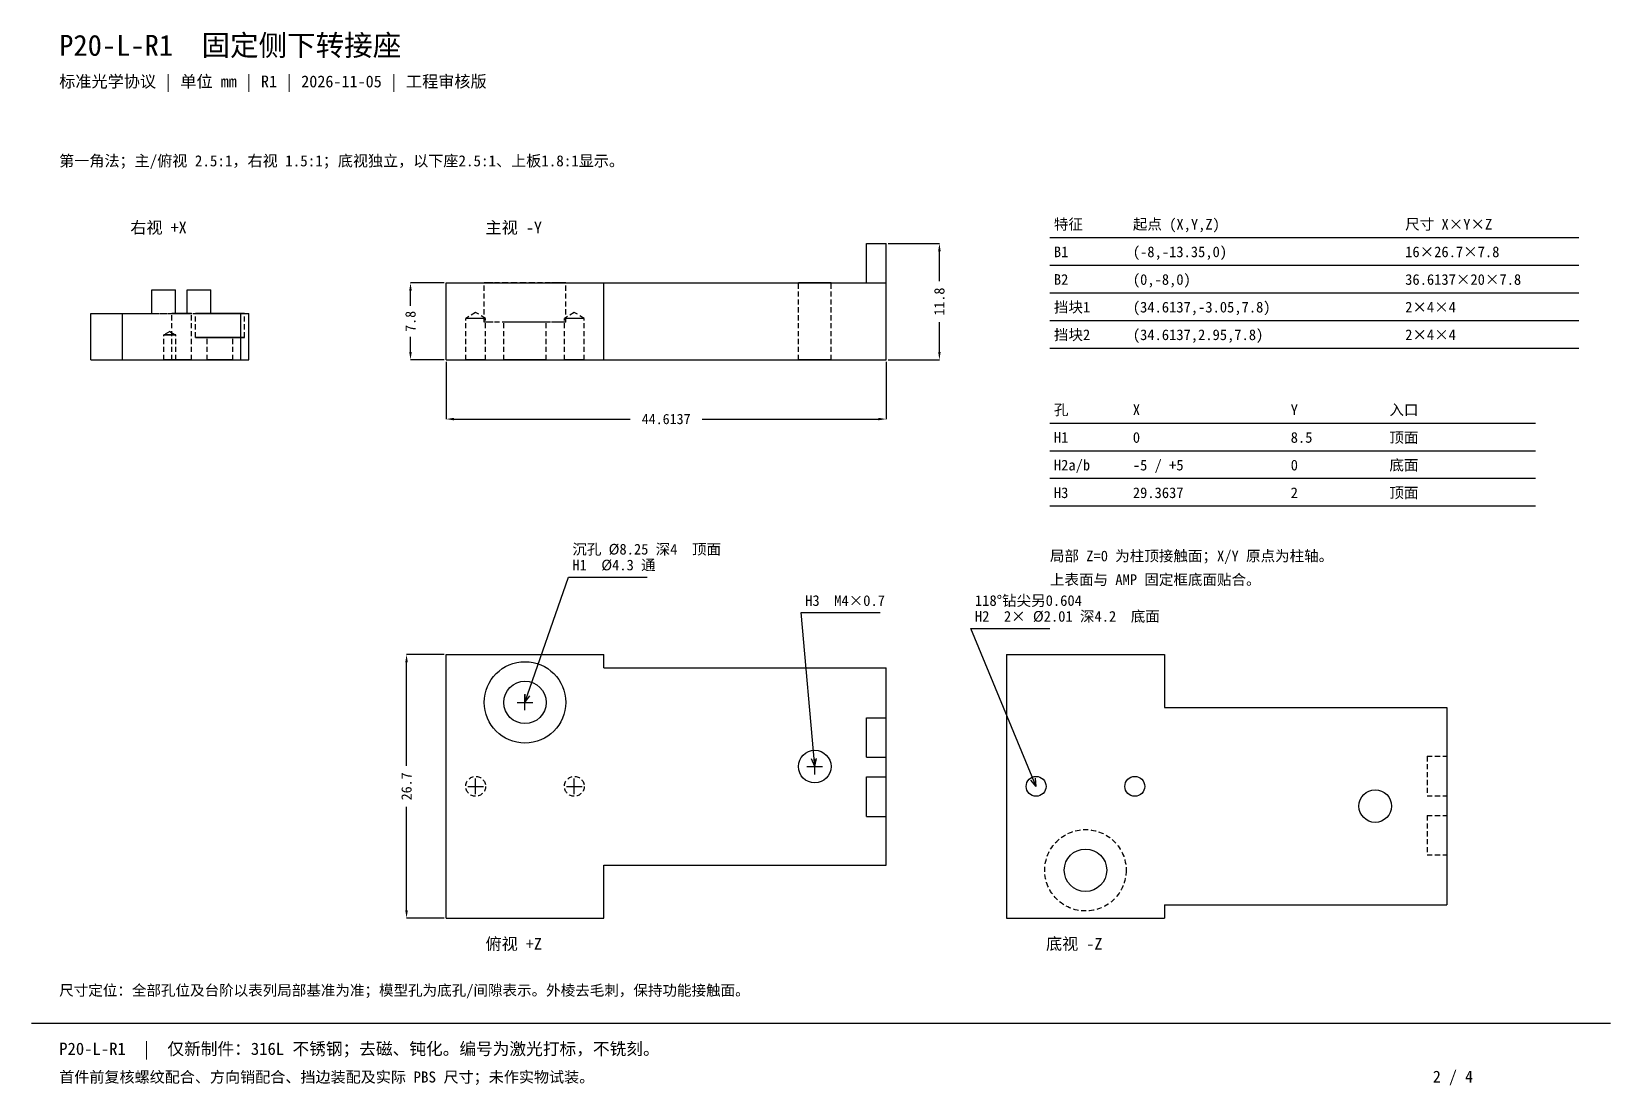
# Model space of a CAD drawing. Header units: millimetres. Extents: x 10 to 410, y 16 to 283.
import ezdxf

# ---------------------------------------------------------------- set-up
doc = ezdxf.new("R2010")
doc.units = ezdxf.units.MM
doc.linetypes.add('HIDDEN_CUSTOM', pattern=[2, 1.3, -0.7])
doc.layers.add('HIDDEN', color=7, linetype='HIDDEN_CUSTOM')
doc.layers.add('VISIBLE', color=7, linetype='Continuous')
doc.styles.add('CN', font='simsun.ttf')
doc.dimstyles.get("Standard").update_dxf_attribs({"dimtxt": 2.5, "dimasz": 2.5, "dimexe": 1.25, "dimexo": 0.625, "dimtad": 1, "dimcen": 2.5, "dimazin": 3, "dimtfac": 1, "dimtmove": 0, "dimatfit": 3})

# ---------------------------------------------------------------- blocks, each defined once
blk = doc.blocks.new('_CLOSEDFILLED')
at = {"color": 0, "linetype": 'BYBLOCK'}
blk.add_solid([(-1, 0.16), (0, 0), (-1, -0.16)], dxfattribs=at)
blk = doc.blocks.new('*D1')
for p, q in [((115, 199.5), (115, 185)), ((226.53, 199.5), (226.53, 185)), ((117, 185), (161.67, 185)), ((179.87, 185), (224.53, 185))]:
    blk.add_line(p, q)
at = {"layer": 'Defpoints'}
for p in [(115, 200), (226.53, 200), (115, 185)]:
    blk.add_point(p, dxfattribs=at)
at = {"xscale": 2, "yscale": 2, "rotation": 180}
blk.add_blockref('_CLOSEDFILLED', (115, 185), dxfattribs=at)
at = {"xscale": 2, "yscale": 2}
blk.add_blockref('_CLOSEDFILLED', (226.53, 185), dxfattribs=at)
at = {"insert": (170.77, 185), "char_height": 2.6, "attachment_point": 5}
blk.add_mtext('44.6137', dxfattribs=at)
blk = doc.blocks.new('*D2')
for p, q in [((227.03, 229.5), (240, 229.5)), ((240, 219.95), (240, 227.5)), ((240, 202), (240, 209.55)), ((227.03, 200), (240, 200))]:
    blk.add_line(p, q)
at = {"layer": 'Defpoints'}
for p in [(226.53, 229.5), (226.53, 200), (240, 200)]:
    blk.add_point(p, dxfattribs=at)
at = {"xscale": 2, "yscale": 2}
for p, rotation in [((240, 229.5), 90), ((240, 200), 270)]:
    blk.add_blockref('_CLOSEDFILLED', p, dxfattribs=dict(at, rotation=rotation))
at = {"insert": (240, 214.75), "char_height": 2.6, "attachment_point": 5, "rotation": 90}
blk.add_mtext('11.8', dxfattribs=at)
blk = doc.blocks.new('*D3')
for p, q in [((114.5, 219.5), (106, 219.5)), ((106, 213.65), (106, 217.5)), ((106, 202), (106, 205.85)), ((114.5, 200), (106, 200))]:
    blk.add_line(p, q)
at = {"layer": 'Defpoints'}
for p in [(115, 219.5), (106, 200), (115, 200)]:
    blk.add_point(p, dxfattribs=at)
at = {"xscale": 2, "yscale": 2}
for p, rotation in [((106, 219.5), 90), ((106, 200), 270)]:
    blk.add_blockref('_CLOSEDFILLED', p, dxfattribs=dict(at, rotation=rotation))
at = {"insert": (106, 209.75), "char_height": 2.6, "attachment_point": 5, "rotation": 90}
blk.add_mtext('7.8', dxfattribs=at)
blk = doc.blocks.new('*D4')
for p, q in [((114.5, 125.375), (105, 125.375)), ((105, 97.2), (105, 123.375)), ((105, 60.625), (105, 86.8)), ((114.5, 58.625), (105, 58.625))]:
    blk.add_line(p, q)
at = {"layer": 'Defpoints'}
for p in [(115, 125.375), (105, 58.625), (115, 58.625)]:
    blk.add_point(p, dxfattribs=at)
at = {"xscale": 2, "yscale": 2}
for p, rotation in [((105, 125.375), 90), ((105, 58.625), 270)]:
    blk.add_blockref('_CLOSEDFILLED', p, dxfattribs=dict(at, rotation=rotation))
at = {"insert": (105, 92), "char_height": 2.6, "attachment_point": 5, "rotation": 90}
blk.add_mtext('26.7', dxfattribs=at)

msp = doc.modelspace()

# ---------------------------------------------------------------- linework, layer by layer
at = {"layer": 'HIDDEN'}
for p, q in [((124.688, 209.5), (124.688, 219.5)), ((145.312, 209.5), (145.312, 219.5)), ((204.284, 200), (204.284, 219.5)), ((212.534, 200), (212.534, 219.5)), ((221.534, 219.5), (226.534, 219.5)), ((122.5, 212.01), (119.987, 210.5)), ((125.013, 210.5), (122.5, 212.01)), ((147.5, 212.01), (144.988, 210.5)), ((150.012, 210.5), (147.5, 212.01)), ((24.975, 211.7), (65.025, 211.7)), ((40.425, 211.7), (46.425, 211.7)), ((45.525, 200), (45.525, 211.7)), ((49.425, 211.7), (55.425, 211.7)), ((50.475, 200), (50.475, 211.7)), ((51.562, 205.7), (51.562, 211.7)), ((63.938, 205.7), (63.938, 211.7)), ((119.987, 200), (119.987, 210.5)), ((125.013, 200), (125.013, 210.5)), ((129.625, 200), (129.625, 209.5)), ((140.375, 200), (140.375, 209.5)), ((144.988, 200), (144.988, 210.5)), ((150.012, 200), (150.012, 210.5)), ((45, 207.206), (43.492, 206.3)), ((43.492, 200), (43.492, 206.3)), ((45, 207.206), (46.508, 206.3)), ((46.508, 200), (46.508, 206.3)), ((54.525, 200), (54.525, 205.7)), ((60.975, 200), (60.975, 205.7)), ((24.975, 200), (65.025, 200)), ((226.534, 72), (226.534, 122)), ((368.534, 112), (368.534, 99.625)), ((363.534, 99.625), (363.534, 89.625)), ((363.534, 99.625), (368.534, 99.625)), ((368.534, 99.625), (368.534, 89.625)), ((363.534, 89.625), (368.534, 89.625)), ((368.534, 89.625), (368.534, 84.625)), ((363.534, 84.625), (363.534, 74.625)), ((363.534, 84.625), (368.534, 84.625)), ((368.534, 84.625), (368.534, 74.625)), ((363.534, 74.625), (368.534, 74.625)), ((368.534, 74.625), (368.534, 62))]:
    msp.add_line(p, q, dxfattribs=at)
for points in [[(145.312, 219.5), (145.054, 219.5), (144.291, 219.5), (143.063, 219.5), (141.43, 219.5), (139.474, 219.5), (137.295, 219.5), (135, 219.5), (132.705, 219.5), (130.526, 219.5), (128.57, 219.5), (126.937, 219.5), (125.709, 219.5), (124.946, 219.5), (124.688, 219.5)], [(212.534, 219.5), (212.431, 219.5), (212.126, 219.5), (211.634, 219.5), (210.981, 219.5), (210.199, 219.5), (209.327, 219.5), (208.409, 219.5), (207.491, 219.5), (206.62, 219.5), (205.837, 219.5), (205.184, 219.5), (204.693, 219.5), (204.388, 219.5), (204.284, 219.5)], [(50.475, 211.7), (50.413, 211.7), (50.23, 211.7), (49.935, 211.7), (49.543, 211.7), (49.074, 211.7), (48.551, 211.7), (48, 211.7), (47.449, 211.7), (46.926, 211.7), (46.457, 211.7), (46.065, 211.7), (45.77, 211.7), (45.587, 211.7), (45.525, 211.7)], [(45.525, 211.7), (45.53, 211.7), (45.545, 211.7), (45.569, 211.7), (45.603, 211.7), (45.647, 211.7), (45.699, 211.7), (45.761, 211.7), (45.832, 211.7), (45.911, 211.7), (45.999, 211.7), (46.095, 211.7), (46.198, 211.7), (46.308, 211.7), (46.425, 211.7)], [(49.425, 211.7), (49.56, 211.7), (49.688, 211.7), (49.807, 211.7), (49.919, 211.7), (50.021, 211.7), (50.114, 211.7), (50.197, 211.7), (50.27, 211.7), (50.332, 211.7), (50.383, 211.7), (50.423, 211.7), (50.452, 211.7), (50.469, 211.7), (50.475, 211.7)], [(51.562, 211.7), (51.585, 211.7), (51.651, 211.7), (51.761, 211.7), (51.914, 211.7), (52.109, 211.7), (52.344, 211.7), (52.618, 211.7), (52.929, 211.7), (53.274, 211.7), (53.652, 211.7), (54.058, 211.7), (54.492, 211.7), (54.948, 211.7), (55.425, 211.7)], [(63.938, 211.7), (63.782, 211.7), (63.325, 211.7), (62.588, 211.7), (61.608, 211.7), (60.435, 211.7), (59.127, 211.7), (57.75, 211.7), (56.373, 211.7), (55.065, 211.7), (53.892, 211.7), (52.912, 211.7), (52.175, 211.7), (51.718, 211.7), (51.562, 211.7)], [(57.75, 211.7), (58.443, 211.7), (59.127, 211.7), (59.794, 211.7), (60.435, 211.7), (61.042, 211.7), (61.608, 211.7), (62.125, 211.7), (62.588, 211.7), (62.989, 211.7), (63.325, 211.7), (63.59, 211.7), (63.782, 211.7), (63.899, 211.7), (63.938, 211.7)], [(125.013, 210.5), (124.95, 210.5), (124.764, 210.5), (124.464, 210.5), (124.067, 210.5), (123.59, 210.5), (123.059, 210.5), (122.5, 210.5), (121.941, 210.5), (121.41, 210.5), (120.933, 210.5), (120.536, 210.5), (120.236, 210.5), (120.05, 210.5), (119.987, 210.5)], [(145.312, 209.5), (145.054, 209.5), (144.291, 209.5), (143.063, 209.5), (141.43, 209.5), (139.474, 209.5), (137.295, 209.5), (135, 209.5), (132.705, 209.5), (130.526, 209.5), (128.57, 209.5), (126.937, 209.5), (125.709, 209.5), (124.946, 209.5), (124.688, 209.5)], [(140.375, 209.5), (140.24, 209.5), (139.843, 209.5), (139.202, 209.5), (138.351, 209.5), (137.332, 209.5), (136.196, 209.5), (135, 209.5), (133.804, 209.5), (132.668, 209.5), (131.649, 209.5), (130.798, 209.5), (130.157, 209.5), (129.76, 209.5), (129.625, 209.5)], [(150.012, 210.5), (149.95, 210.5), (149.764, 210.5), (149.464, 210.5), (149.067, 210.5), (148.59, 210.5), (148.059, 210.5), (147.5, 210.5), (146.941, 210.5), (146.41, 210.5), (145.933, 210.5), (145.536, 210.5), (145.236, 210.5), (145.05, 210.5), (144.988, 210.5)], [(46.508, 206.3), (46.47, 206.3), (46.358, 206.3), (46.179, 206.3), (45.94, 206.3), (45.654, 206.3), (45.335, 206.3), (45, 206.3), (44.665, 206.3), (44.346, 206.3), (44.06, 206.3), (43.821, 206.3), (43.642, 206.3), (43.53, 206.3), (43.492, 206.3)], [(43.492, 206.3), (43.502, 206.3), (43.53, 206.3), (43.577, 206.3), (43.642, 206.3), (43.724, 206.3), (43.821, 206.3), (43.934, 206.3), (44.06, 206.3), (44.198, 206.3), (44.346, 206.3), (44.502, 206.3), (44.665, 206.3), (44.831, 206.3), (45, 206.3)], [(45, 206.3), (45.169, 206.3), (45.335, 206.3), (45.498, 206.3), (45.654, 206.3), (45.802, 206.3), (45.94, 206.3), (46.066, 206.3), (46.179, 206.3), (46.276, 206.3), (46.358, 206.3), (46.423, 206.3), (46.47, 206.3), (46.498, 206.3), (46.508, 206.3)], [(51.562, 205.7), (51.601, 205.7), (51.718, 205.7), (51.91, 205.7), (52.175, 205.7), (52.511, 205.7), (52.912, 205.7), (53.375, 205.7), (53.892, 205.7), (54.458, 205.7), (55.065, 205.7), (55.706, 205.7), (56.373, 205.7), (57.057, 205.7), (57.75, 205.7)], [(63.938, 205.7), (63.782, 205.7), (63.325, 205.7), (62.588, 205.7), (61.608, 205.7), (60.435, 205.7), (59.127, 205.7), (57.75, 205.7), (56.373, 205.7), (55.065, 205.7), (53.892, 205.7), (52.912, 205.7), (52.175, 205.7), (51.718, 205.7), (51.562, 205.7)], [(60.975, 205.7), (60.894, 205.7), (60.656, 205.7), (60.271, 205.7), (59.761, 205.7), (59.149, 205.7), (58.468, 205.7), (57.75, 205.7), (57.032, 205.7), (56.351, 205.7), (55.739, 205.7), (55.229, 205.7), (54.844, 205.7), (54.606, 205.7), (54.525, 205.7)], [(54.525, 205.7), (54.545, 205.7), (54.606, 205.7), (54.706, 205.7), (54.844, 205.7), (55.019, 205.7), (55.229, 205.7), (55.47, 205.7), (55.739, 205.7), (56.034, 205.7), (56.351, 205.7), (56.685, 205.7), (57.032, 205.7), (57.389, 205.7), (57.75, 205.7)], [(57.75, 205.7), (58.443, 205.7), (59.127, 205.7), (59.794, 205.7), (60.435, 205.7), (61.042, 205.7), (61.608, 205.7), (62.125, 205.7), (62.588, 205.7), (62.989, 205.7), (63.325, 205.7), (63.59, 205.7), (63.782, 205.7), (63.899, 205.7), (63.938, 205.7)], [(57.75, 205.7), (58.111, 205.7), (58.468, 205.7), (58.815, 205.7), (59.149, 205.7), (59.466, 205.7), (59.761, 205.7), (60.03, 205.7), (60.271, 205.7), (60.481, 205.7), (60.656, 205.7), (60.794, 205.7), (60.894, 205.7), (60.955, 205.7), (60.975, 205.7)], [(46.508, 200), (46.47, 200), (46.358, 200), (46.179, 200), (45.94, 200), (45.654, 200), (45.335, 200), (45, 200), (44.665, 200), (44.346, 200), (44.06, 200), (43.821, 200), (43.642, 200), (43.53, 200), (43.492, 200)], [(43.492, 200), (43.502, 200), (43.53, 200), (43.577, 200), (43.642, 200), (43.724, 200), (43.821, 200), (43.934, 200), (44.06, 200), (44.198, 200), (44.346, 200), (44.502, 200), (44.665, 200), (44.831, 200), (45, 200)], [(45, 200), (45.169, 200), (45.335, 200), (45.498, 200), (45.654, 200), (45.802, 200), (45.94, 200), (46.066, 200), (46.179, 200), (46.276, 200), (46.358, 200), (46.423, 200), (46.47, 200), (46.498, 200), (46.508, 200)], [(50.475, 200), (50.413, 200), (50.23, 200), (49.935, 200), (49.543, 200), (49.074, 200), (48.551, 200), (48, 200), (47.449, 200), (46.926, 200), (46.457, 200), (46.065, 200), (45.77, 200), (45.587, 200), (45.525, 200)], [(45.525, 200), (45.541, 200), (45.587, 200), (45.664, 200), (45.77, 200), (45.904, 200), (46.065, 200), (46.25, 200), (46.457, 200), (46.683, 200), (46.926, 200), (47.183, 200), (47.449, 200), (47.723, 200), (48, 200)], [(48, 200), (48.277, 200), (48.551, 200), (48.817, 200), (49.074, 200), (49.317, 200), (49.543, 200), (49.75, 200), (49.935, 200), (50.096, 200), (50.23, 200), (50.336, 200), (50.413, 200), (50.459, 200), (50.475, 200)], [(60.975, 200), (60.894, 200), (60.656, 200), (60.271, 200), (59.761, 200), (59.149, 200), (58.468, 200), (57.75, 200), (57.032, 200), (56.351, 200), (55.739, 200), (55.229, 200), (54.844, 200), (54.606, 200), (54.525, 200)], [(54.525, 200), (54.545, 200), (54.606, 200), (54.706, 200), (54.844, 200), (55.019, 200), (55.229, 200), (55.47, 200), (55.739, 200), (56.034, 200), (56.351, 200), (56.685, 200), (57.032, 200), (57.389, 200), (57.75, 200)], [(57.75, 200), (58.111, 200), (58.468, 200), (58.815, 200), (59.149, 200), (59.466, 200), (59.761, 200), (60.03, 200), (60.271, 200), (60.481, 200), (60.656, 200), (60.794, 200), (60.894, 200), (60.955, 200), (60.975, 200)], [(125.013, 200), (124.95, 200), (124.764, 200), (124.464, 200), (124.067, 200), (123.59, 200), (123.059, 200), (122.5, 200), (121.941, 200), (121.41, 200), (120.933, 200), (120.536, 200), (120.236, 200), (120.05, 200), (119.987, 200)], [(140.375, 200), (140.24, 200), (139.843, 200), (139.202, 200), (138.351, 200), (137.332, 200), (136.196, 200), (135, 200), (133.804, 200), (132.668, 200), (131.649, 200), (130.798, 200), (130.157, 200), (129.76, 200), (129.625, 200)], [(150.012, 200), (149.95, 200), (149.764, 200), (149.464, 200), (149.067, 200), (148.59, 200), (148.059, 200), (147.5, 200), (146.941, 200), (146.41, 200), (145.933, 200), (145.536, 200), (145.236, 200), (145.05, 200), (144.988, 200)], [(212.534, 200), (212.431, 200), (212.126, 200), (211.634, 200), (210.981, 200), (210.199, 200), (209.327, 200), (208.409, 200), (207.491, 200), (206.62, 200), (205.837, 200), (205.184, 200), (204.693, 200), (204.388, 200), (204.284, 200)]]:
    msp.add_lwpolyline(points, dxfattribs=at)
for centre, radius in [((122.5, 92), 2.512), ((147.5, 92), 2.512), ((277, 70.75), 10.312)]:
    msp.add_circle(centre, radius, dxfattribs=at)
at = {"layer": 'VISIBLE'}
for p, q in [((221.534, 219.5), (221.534, 229.5)), ((221.534, 229.5), (226.534, 229.5)), ((226.534, 219.5), (226.534, 229.5)), ((268, 231), (402, 231)), ((268, 224), (402, 224)), ((40.425, 217.7), (46.425, 217.7)), ((40.425, 211.7), (40.425, 217.7)), ((46.425, 211.7), (46.425, 217.7)), ((49.425, 217.7), (55.425, 217.7)), ((49.425, 211.7), (49.425, 217.7)), ((55.425, 211.7), (55.425, 217.7)), ((115, 200), (115, 219.5)), ((115, 219.5), (155, 219.5)), ((155, 200), (155, 219.5)), ((155, 219.5), (226.534, 219.5)), ((226.534, 200), (226.534, 219.5)), ((268, 217), (402, 217)), ((24.975, 200), (24.975, 211.7)), ((24.975, 211.7), (33, 211.7)), ((33, 211.7), (40.425, 211.7)), ((33, 200), (33, 211.7)), ((46.425, 211.7), (49.425, 211.7)), ((55.425, 211.7), (63, 211.7)), ((63, 211.7), (65.025, 211.7)), ((63, 200), (63, 211.7)), ((65.025, 200), (65.025, 211.7)), ((268, 210), (402, 210)), ((24.975, 200), (33, 200)), ((33, 200), (63, 200)), ((63, 200), (65.025, 200)), ((115, 200), (155, 200)), ((155, 200), (226.534, 200)), ((268, 203), (402, 203)), ((268, 184), (391, 184)), ((268, 177), (391, 177)), ((268, 170), (391, 170)), ((268, 163), (391, 163)), ((135, 113.25), (146, 145)), ((146, 145), (166, 145)), ((208.409, 97), (205, 136)), ((205, 136), (225, 136)), ((264.5, 92), (248, 132)), ((248, 132), (268, 132)), ((115, 58.625), (115, 125.375)), ((115, 125.375), (155, 125.375)), ((155, 122), (155, 125.375)), ((257, 125.375), (257, 58.625)), ((257, 125.375), (297, 125.375)), ((297, 125.375), (297, 112)), ((155, 122), (226.534, 122)), ((226.534, 109.375), (226.534, 122)), ((133, 113.25), (137, 113.25)), ((135, 113.25), (135.041, 115.353)), ((135, 111.25), (135, 115.25)), ((135, 113.25), (136.269, 114.927)), ((297, 112), (368.534, 112)), ((368.534, 112), (368.534, 62)), ((221.534, 109.375), (226.534, 109.375)), ((221.534, 99.375), (221.534, 109.375)), ((226.534, 99.375), (226.534, 109.375)), ((206.409, 97), (210.409, 97)), ((208.409, 97), (207.588, 98.936)), ((208.409, 97), (208.883, 99.049)), ((208.409, 95), (208.409, 99)), ((221.534, 99.375), (226.534, 99.375)), ((226.534, 94.375), (226.534, 99.375)), ((120.5, 92), (124.5, 92)), ((122.5, 90), (122.5, 94)), ((145.5, 92), (149.5, 92)), ((147.5, 90), (147.5, 94)), ((221.534, 94.375), (226.534, 94.375)), ((221.534, 84.375), (221.534, 94.375)), ((226.534, 84.375), (226.534, 94.375)), ((264.5, 92), (263.136, 93.601)), ((264.5, 92), (264.338, 94.097)), ((221.534, 84.375), (226.534, 84.375)), ((226.534, 72), (226.534, 84.375)), ((155, 58.625), (155, 72)), ((155, 72), (226.534, 72)), ((297, 62), (297, 58.625)), ((297, 62), (368.534, 62)), ((115, 58.625), (155, 58.625)), ((257, 58.625), (297, 58.625)), ((10, 32), (410, 32))]:
    msp.add_line(p, q, dxfattribs=at)
for points in [[(46.425, 211.7), (46.521, 211.7), (46.62, 211.7), (46.723, 211.7), (46.829, 211.7), (46.938, 211.7), (47.05, 211.7), (47.163, 211.7), (47.279, 211.7), (47.396, 211.7), (47.515, 211.7), (47.636, 211.7), (47.757, 211.7), (47.878, 211.7), (48, 211.7)], [(48, 211.7), (48.108, 211.7), (48.217, 211.7), (48.324, 211.7), (48.432, 211.7), (48.538, 211.7), (48.643, 211.7), (48.747, 211.7), (48.85, 211.7), (48.951, 211.7), (49.05, 211.7), (49.147, 211.7), (49.242, 211.7), (49.335, 211.7), (49.425, 211.7)], [(55.425, 211.7), (55.584, 211.7), (55.744, 211.7), (55.906, 211.7), (56.069, 211.7), (56.233, 211.7), (56.399, 211.7), (56.566, 211.7), (56.733, 211.7), (56.901, 211.7), (57.07, 211.7), (57.24, 211.7), (57.41, 211.7), (57.58, 211.7), (57.75, 211.7)]]:
    msp.add_lwpolyline(points, dxfattribs=at)
for centre, radius in [((135, 113.25), 10.312), ((135, 113.25), 5.375), ((208.409, 97), 4.125), ((264.5, 92), 2.512), ((289.5, 92), 2.512), ((350.409, 87), 4.125), ((277, 70.75), 5.375)]:
    msp.add_circle(centre, radius, dxfattribs=at)

# ---------------------------------------------------------------- texts
at = {"style": 'CN'}
for s, height, p in [('P20-L-R1  固定侧下转接座', 5.3, (17, 277)), ('标准光学协议 | 单位 mm | R1 | 2026-11-05 | 工程审核版', 3, (17, 269)), ('第一角法；主/俯视 2.5:1，右视 1.5:1；底视独立，以下座2.5:1、上板1.8:1显示。', 2.8, (17, 249)), ('特征', 2.7, (269, 233)), ('起点 (X,Y,Z)', 2.7, (289, 233)), ('尺寸 X×Y×Z', 2.7, (358, 233)), ('右视 +X', 3, (35, 232)), ('主视 -Y', 3, (125, 232)), ('B1', 2.7, (269, 226)), ('(-8,-13.35,0)', 2.7, (289, 226)), ('16×26.7×7.8', 2.7, (358, 226)), ('B2', 2.7, (269, 219)), ('(0,-8,0)', 2.7, (289, 219)), ('36.6137×20×7.8', 2.7, (358, 219)), ('挡块1', 2.7, (269, 212)), ('(34.6137,-3.05,7.8)', 2.7, (289, 212)), ('2×4×4', 2.7, (358, 212)), ('挡块2', 2.7, (269, 205)), ('(34.6137,2.95,7.8)', 2.7, (289, 205)), ('2×4×4', 2.7, (358, 205)), ('孔', 2.7, (269, 186)), ('X', 2.7, (289, 186)), ('Y', 2.7, (329, 186)), ('入口', 2.7, (354, 186)), ('H1', 2.7, (269, 179)), ('0', 2.7, (289, 179)), ('8.5', 2.7, (329, 179)), ('顶面', 2.7, (354, 179)), ('H2a/b', 2.7, (269, 172)), ('-5 / +5', 2.7, (289, 172)), ('0', 2.7, (329, 172)), ('底面', 2.7, (354, 172)), ('H3', 2.7, (269, 165)), ('29.3637', 2.7, (289, 165)), ('2', 2.7, (329, 165)), ('顶面', 2.7, (354, 165)), ('沉孔 Ø8.25 深4  顶面', 2.7, (147, 150.7)), ('局部 Z=0 为柱顶接触面；X/Y 原点为柱轴。', 2.7, (268, 149)), ('H1  Ø4.3 通', 2.7, (147, 146.7)), ('上表面与 AMP 固定框底面贴合。', 2.7, (268, 143)), ('H3  M4×0.7', 2.7, (206, 137.7)), ('118°钻尖另0.604', 2.7, (249, 137.7)), ('H2  2× Ø2.01 深4.2  底面', 2.7, (249, 133.7)), ('俯视 +Z', 3, (125, 50.625)), ('底视 -Z', 3, (267, 50.625)), ('尺寸定位：全部孔位及台阶以表列局部基准为准；模型孔为底孔/间隙表示。外棱去毛刺，保持功能接触面。', 2.7, (17, 39)), ('P20-L-R1  |  仅新制件：316L 不锈钢；去磁、钝化。编号为激光打标，不铣刻。', 3.1, (17, 24)), ('首件前复核螺纹配合、方向销配合、挡边装配及实际 PBS 尺寸；未作实物试装。', 2.8, (17, 17)), ('2 / 4', 3, (365, 17))]:
    msp.add_text(s, height=height, dxfattribs=at).set_placement(p)

# ---------------------------------------------------------------- dimensions: what is measured, and where the dimension line sits
for base, p1, p2, text, picture, middle in [((240, 200), (226.534, 200), (226.534, 229.5), '11.8', '*D2', (240, 214.75)), ((106, 200), (115, 200), (115, 219.5), '7.8', '*D3', (106, 209.75)), ((105, 58.625), (115, 58.625), (115, 125.375), '26.7', '*D4', (105, 92))]:
    dim = msp.add_linear_dim(base=base, p1=p1, p2=p2, angle=90, text=text, dimstyle='Standard', override={"dimtxt": 2.6, "dimasz": 2, "dimexo": 0.5, "dimlfac": 0.4})
    dim.commit()
    dim.dimension.update_dxf_attribs({"geometry": picture, "text_midpoint": middle})
dim = msp.add_linear_dim(base=(115, 185), p1=(115, 200), p2=(226.534, 200), text='44.6137', dimstyle='Standard', override={"dimtxt": 2.6, "dimasz": 2, "dimexo": 0.5, "dimlfac": 0.4})
dim.commit()
dim.dimension.update_dxf_attribs({"geometry": '*D1', "text_midpoint": (170.767, 185)})

doc.saveas('drawing.dxf')
